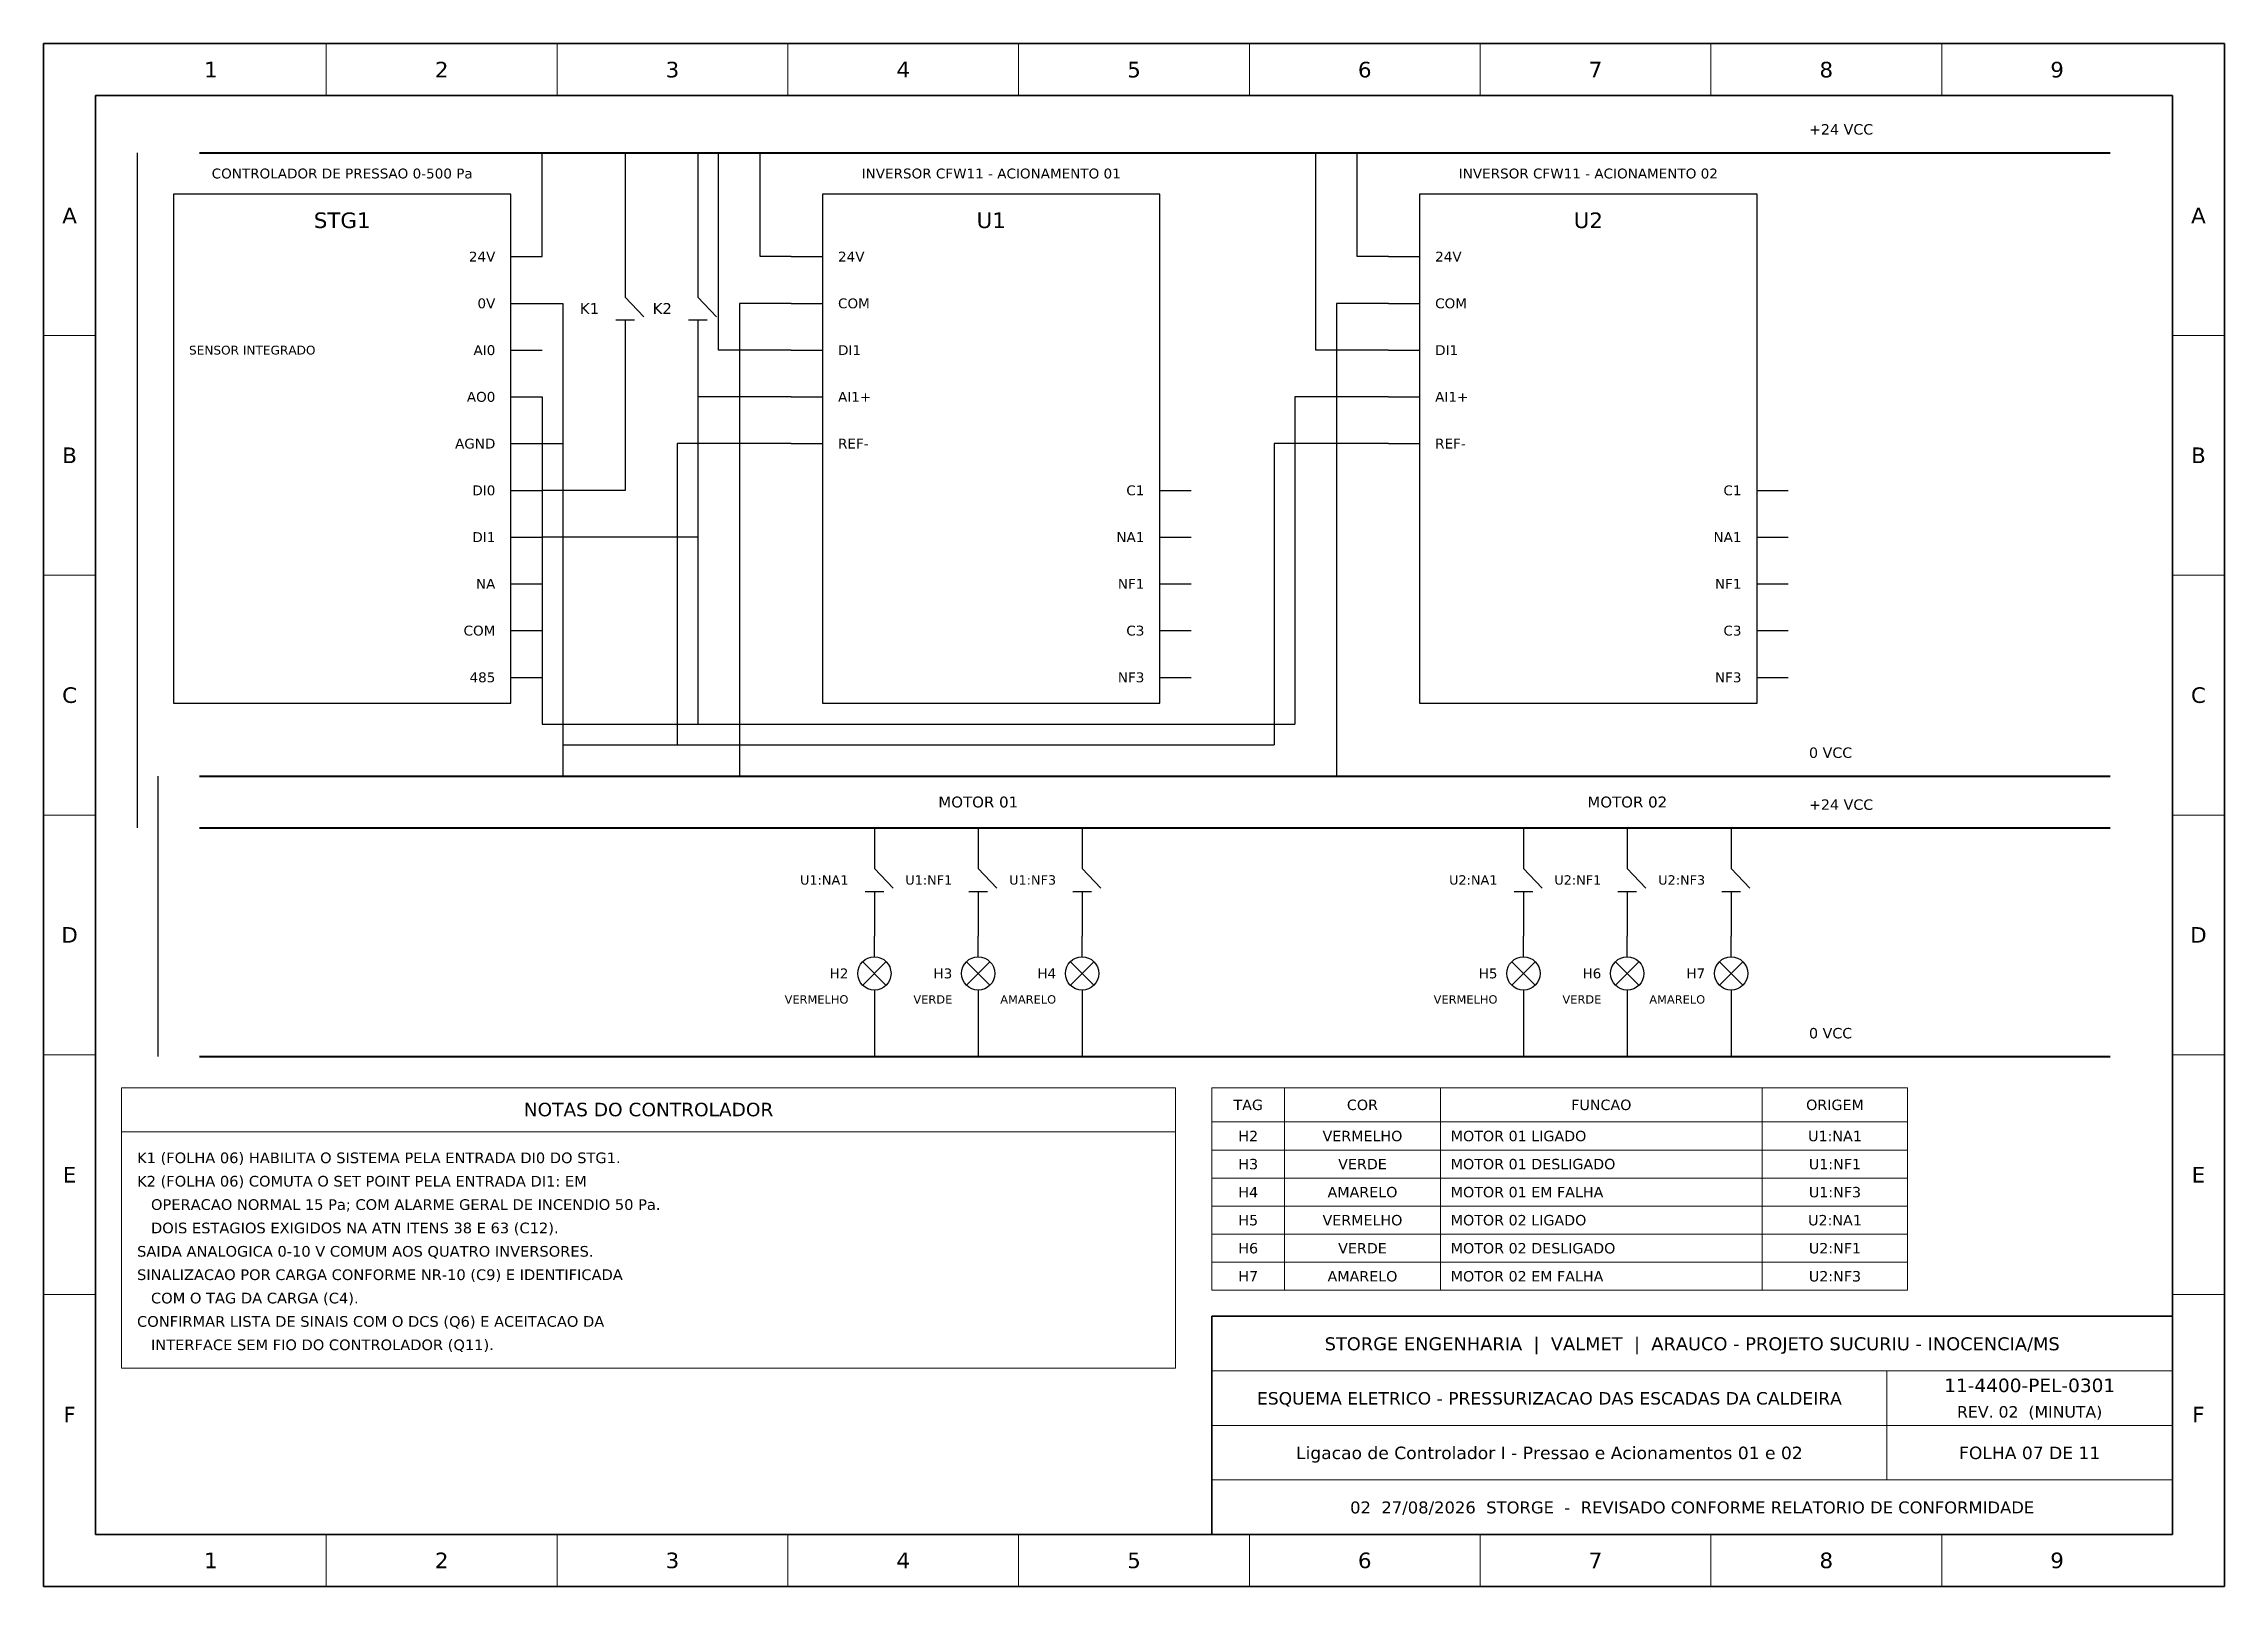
# Model space of a CAD drawing. Header units: millimetres. Extents: x 0 to 420, y 0 to 297.
import ezdxf
from ezdxf.enums import TextEntityAlignment as Align

# ---------------------------------------------------------------- set-up
doc = ezdxf.new("R2010")
doc.units = ezdxf.units.MM
doc.header["$LTSCALE"] = 4
for name, color, linetype in [('CARIMBO', 7, 'Continuous'), ('ESQUEMA', 7, 'Continuous'), ('MOLDURA', 8, 'Continuous'), ('NOTAS', 7, 'Continuous'), ('TAGS', 1, 'Continuous'), ('TEXTO', 7, 'Continuous')]:
    doc.layers.add(name, color=color, linetype=linetype)
doc.styles.add('TXT', font='DejaVuSans.ttf')

msp = doc.modelspace()

# ---------------------------------------------------------------- linework, layer by layer
at = {"layer": 'CARIMBO', "lineweight": 18}
for p, q in [((225, 41.5), (410, 41.5)), ((355, 20.5), (355, 41.5)), ((225, 31), (410, 31)), ((225, 20.5), (410, 20.5))]:
    msp.add_line(p, q, dxfattribs=at)
at = {"layer": 'CARIMBO', "lineweight": 35}
msp.add_lwpolyline([(225, 10), (410, 10), (410, 52), (225, 52)], close=True, dxfattribs=at)
at = {"layer": 'ESQUEMA', "lineweight": 25}
for p, q in [((18, 276), (18, 146)), ((96, 256), (96, 276)), ((112, 276), (112, 251)), ((126, 276), (126, 251)), ((130, 238), (130, 276)), ((138, 256), (138, 276)), ((245, 238), (245, 276)), ((253, 256), (253, 276)), ((90, 256), (96, 256)), ((144, 256), (138, 256)), ((144, 256), (150, 256)), ((259, 256), (253, 256)), ((259, 256), (265, 256)), ((112, 251), (112, 248.2)), ((112, 248.2), (115.6, 244.4)), ((126, 251), (126, 248.2)), ((126, 248.2), (129.6, 244.4)), ((90, 247), (96, 247)), ((96, 247), (100, 247)), ((100, 247), (100, 156)), ((110.2, 243.8), (113.8, 243.8)), ((112, 243.8), (112, 241)), ((124.2, 243.8), (127.8, 243.8)), ((126, 243.8), (126, 241)), ((144, 247), (134, 247)), ((134, 247), (134, 156)), ((144, 247), (150, 247)), ((259, 247), (249, 247)), ((249, 247), (249, 156)), ((259, 247), (265, 247)), ((112, 241), (112, 211)), ((126, 241), (126, 202)), ((90, 238), (96, 238)), ((144, 238), (130, 238)), ((144, 238), (150, 238)), ((259, 238), (245, 238)), ((259, 238), (265, 238)), ((90, 229), (96, 229)), ((96, 229), (96, 166)), ((144, 229), (126, 229)), ((126, 229), (126, 166)), ((144, 229), (150, 229)), ((259, 229), (241, 229)), ((241, 229), (241, 166)), ((259, 229), (265, 229)), ((90, 220), (96, 220)), ((96, 220), (100, 220)), ((100, 220), (100, 162)), ((144, 220), (122, 220)), ((122, 220), (122, 162)), ((144, 220), (150, 220)), ((259, 220), (237, 220)), ((237, 220), (237, 162)), ((259, 220), (265, 220)), ((90, 211), (96, 211)), ((112, 211), (96, 211)), ((215, 211), (221, 211)), ((330, 211), (336, 211)), ((90, 202), (96, 202)), ((126, 202), (96, 202)), ((215, 202), (221, 202)), ((330, 202), (336, 202)), ((90, 193), (96, 193)), ((215, 193), (221, 193)), ((330, 193), (336, 193)), ((90, 184), (96, 184)), ((215, 184), (221, 184)), ((330, 184), (336, 184)), ((90, 175), (96, 175)), ((215, 175), (221, 175)), ((330, 175), (336, 175)), ((96, 166), (241, 166)), ((100, 162), (237, 162)), ((22, 156), (22, 102)), ((160, 146), (160, 141)), ((180, 146), (180, 141)), ((200, 146), (200, 141)), ((285, 146), (285, 141)), ((305, 146), (305, 141)), ((325, 146), (325, 141)), ((160, 141), (160, 138.2)), ((180, 141), (180, 138.2)), ((200, 141), (200, 138.2)), ((285, 141), (285, 138.2)), ((305, 141), (305, 138.2)), ((325, 141), (325, 138.2)), ((160, 138.2), (163.6, 134.4)), ((180, 138.2), (183.6, 134.4)), ((200, 138.2), (203.6, 134.4)), ((285, 138.2), (288.6, 134.4)), ((305, 138.2), (308.6, 134.4)), ((325, 138.2), (328.6, 134.4)), ((158.2, 133.8), (161.8, 133.8)), ((160, 133.8), (160, 131)), ((160, 131), (160, 125.2)), ((178.2, 133.8), (181.8, 133.8)), ((180, 133.8), (180, 131)), ((180, 131), (180, 125.2)), ((198.2, 133.8), (201.8, 133.8)), ((200, 133.8), (200, 131)), ((200, 131), (200, 125.2)), ((283.2, 133.8), (286.8, 133.8)), ((285, 133.8), (285, 131)), ((285, 131), (285, 125.2)), ((303.2, 133.8), (306.8, 133.8)), ((305, 133.8), (305, 131)), ((305, 131), (305, 125.2)), ((323.2, 133.8), (326.8, 133.8)), ((325, 133.8), (325, 131)), ((325, 131), (325, 125.2)), ((160, 121.2), (160, 125.2)), ((180, 121.2), (180, 125.2)), ((200, 121.2), (200, 125.2)), ((285, 121.2), (285, 125.2)), ((305, 121.2), (305, 125.2)), ((325, 121.2), (325, 125.2)), ((160, 114.8), (160, 110.8)), ((180, 114.8), (180, 110.8)), ((200, 114.8), (200, 110.8)), ((285, 114.8), (285, 110.8)), ((305, 114.8), (305, 110.8)), ((325, 114.8), (325, 110.8)), ((160, 110.8), (160, 102)), ((180, 110.8), (180, 102)), ((200, 110.8), (200, 102)), ((285, 110.8), (285, 102)), ((305, 110.8), (305, 102)), ((325, 110.8), (325, 102))]:
    msp.add_line(p, q, dxfattribs=at)
at = {"layer": 'ESQUEMA', "lineweight": 40}
for p, q in [((30, 276), (398, 276)), ((30, 156), (398, 156)), ((30, 146), (398, 146)), ((30, 102), (398, 102))]:
    msp.add_line(p, q, dxfattribs=at)
at = {"layer": 'ESQUEMA', "lineweight": 13}
for p, q in [((157.7, 115.7), (162.3, 120.3)), ((157.7, 120.3), (162.3, 115.7)), ((177.7, 115.7), (182.3, 120.3)), ((177.7, 120.3), (182.3, 115.7)), ((197.7, 115.7), (202.3, 120.3)), ((197.7, 120.3), (202.3, 115.7)), ((282.7, 115.7), (287.3, 120.3)), ((282.7, 120.3), (287.3, 115.7)), ((302.7, 115.7), (307.3, 120.3)), ((302.7, 120.3), (307.3, 115.7)), ((322.7, 115.7), (327.3, 120.3)), ((322.7, 120.3), (327.3, 115.7))]:
    msp.add_line(p, q, dxfattribs=at)
at = {"layer": 'ESQUEMA', "lineweight": 25}
for points in [[(25, 170), (90, 170), (90, 268), (25, 268)], [(150, 170), (215, 170), (215, 268), (150, 268)], [(265, 170), (330, 170), (330, 268), (265, 268)]]:
    msp.add_lwpolyline(points, close=True, dxfattribs=at)
for centre in [(160, 118), (180, 118), (200, 118), (285, 118), (305, 118), (325, 118)]:
    msp.add_circle(centre, 3.2, dxfattribs=at)
at = {"layer": 'MOLDURA', "lineweight": 18}
for p, q in [((54.44, 287), (54.44, 297)), ((98.89, 287), (98.89, 297)), ((143.33, 287), (143.33, 297)), ((187.78, 287), (187.78, 297)), ((232.22, 287), (232.22, 297)), ((276.67, 287), (276.67, 297)), ((321.11, 287), (321.11, 297)), ((365.56, 287), (365.56, 297)), ((0, 240.83), (10, 240.83)), ((410, 240.83), (420, 240.83)), ((0, 194.67), (10, 194.67)), ((410, 194.67), (420, 194.67)), ((0, 148.5), (10, 148.5)), ((410, 148.5), (420, 148.5)), ((0, 102.33), (10, 102.33)), ((410, 102.33), (420, 102.33)), ((239, 57), (239, 96)), ((269, 57), (269, 96)), ((331, 57), (331, 96)), ((225, 89.4), (359, 89.4)), ((15, 87.5), (218, 87.5)), ((0, 56.17), (10, 56.17)), ((410, 56.17), (420, 56.17)), ((54.44, 0), (54.44, 10)), ((98.89, 0), (98.89, 10)), ((143.33, 0), (143.33, 10)), ((187.78, 0), (187.78, 10)), ((232.22, 0), (232.22, 10)), ((276.67, 0), (276.67, 10)), ((321.11, 0), (321.11, 10)), ((365.56, 0), (365.56, 10))]:
    msp.add_line(p, q, dxfattribs=at)
at = {"layer": 'MOLDURA', "lineweight": 13}
for p, q in [((225, 84), (359, 84)), ((225, 78.6), (359, 78.6)), ((225, 73.2), (359, 73.2)), ((225, 67.8), (359, 67.8)), ((225, 62.4), (359, 62.4))]:
    msp.add_line(p, q, dxfattribs=at)
at = {"layer": 'MOLDURA', "lineweight": 35}
for points in [[(0, 0), (420, 0), (420, 297), (0, 297)], [(10, 10), (410, 10), (410, 287), (10, 287)]]:
    msp.add_lwpolyline(points, close=True, dxfattribs=at)
at = {"layer": 'MOLDURA', "lineweight": 18}
for points in [[(15, 42), (218, 42), (218, 96), (15, 96)], [(225, 57), (359, 57), (359, 96), (225, 96)]]:
    msp.add_lwpolyline(points, close=True, dxfattribs=at)

# ---------------------------------------------------------------- texts
at = {"layer": 'CARIMBO', "style": 'TXT'}
for s, height, p in [('STORGE ENGENHARIA  |  VALMET  |  ARAUCO - PROJETO SUCURIU - INOCENCIA/MS', 2.5, (317.5, 46.7)), ('11-4400-PEL-0301', 2.6, (382.5, 38.7)), ('ESQUEMA ELETRICO - PRESSURIZACAO DAS ESCADAS DA CALDEIRA', 2.4, (290, 36.2)), ('REV. 02  (MINUTA)', 2.2, (382.5, 33.6)), ('Ligacao de Controlador I - Pressao e Acionamentos 01 e 02', 2.4, (290, 25.7)), ('FOLHA 07 DE 11', 2.4, (382.5, 25.7)), ('02  27/08/2026  STORGE  -  REVISADO CONFORME RELATORIO DE CONFORMIDADE', 2.3, (317.5, 15.2))]:
    msp.add_text(s, height=height, dxfattribs=at).set_placement(p, align=Align.MIDDLE_CENTER)
at = {"layer": 'MOLDURA', "style": 'TXT'}
for s, p in [('1', (32.22, 292)), ('2', (76.67, 292)), ('3', (121.11, 292)), ('4', (165.56, 292)), ('5', (210, 292)), ('6', (254.44, 292)), ('7', (298.89, 292)), ('8', (343.33, 292)), ('9', (387.78, 292)), ('A', (5, 263.92)), ('A', (415, 263.92)), ('B', (5, 217.75)), ('B', (415, 217.75)), ('C', (5, 171.58)), ('C', (415, 171.58)), ('D', (5, 125.42)), ('D', (415, 125.42)), ('E', (5, 79.25)), ('E', (415, 79.25)), ('F', (5, 33.08)), ('F', (415, 33.08)), ('1', (32.22, 5)), ('2', (76.67, 5)), ('3', (121.11, 5)), ('4', (165.56, 5)), ('5', (210, 5)), ('6', (254.44, 5)), ('7', (298.89, 5)), ('8', (343.33, 5)), ('9', (387.78, 5))]:
    msp.add_text(s, height=3, dxfattribs=at).set_placement(p, align=Align.MIDDLE_CENTER)
at = {"layer": 'NOTAS', "style": 'TXT'}
for s, p in [('K1 (FOLHA 06) HABILITA O SISTEMA PELA ENTRADA DI0 DO STG1.', (18, 82.5)), ('K2 (FOLHA 06) COMUTA O SET POINT PELA ENTRADA DI1: EM', (18, 78)), ('   OPERACAO NORMAL 15 Pa; COM ALARME GERAL DE INCENDIO 50 Pa.', (18, 73.5)), ('   DOIS ESTAGIOS EXIGIDOS NA ATN ITENS 38 E 63 (C12).', (18, 69)), ('SAIDA ANALOGICA 0-10 V COMUM AOS QUATRO INVERSORES.', (18, 64.5)), ('SINALIZACAO POR CARGA CONFORME NR-10 (C9) E IDENTIFICADA', (18, 60)), ('   COM O TAG DA CARGA (C4).', (18, 55.5)), ('CONFIRMAR LISTA DE SINAIS COM O DCS (Q6) E ACEITACAO DA', (18, 51)), ('   INTERFACE SEM FIO DO CONTROLADOR (Q11).', (18, 46.5))]:
    msp.add_text(s, height=2.05, dxfattribs=at).set_placement(p, align=Align.MIDDLE_LEFT)
at = {"layer": 'TAGS', "style": 'TXT'}
for s, p in [('+24 VCC', (340, 280.5)), ('0 VCC', (340, 160.5)), ('+24 VCC', (340, 150.5)), ('0 VCC', (340, 106.5))]:
    msp.add_text(s, height=2, dxfattribs=at).set_placement(p, align=Align.MIDDLE_LEFT)
for s, height, p in [('STG1', 3, (57.5, 263)), ('U1', 3, (182.5, 263)), ('U2', 3, (297.5, 263)), ('MOTOR 01', 2.1, (180, 151)), ('MOTOR 02', 2.1, (305, 151))]:
    msp.add_text(s, height=height, dxfattribs=at).set_placement(p, align=Align.MIDDLE_CENTER)
for s, height, p in [('K1', 2.1, (107, 246)), ('K2', 2.1, (121, 246)), ('U1:NA1', 1.8, (155, 136)), ('U1:NF1', 1.8, (175, 136)), ('U1:NF3', 1.8, (195, 136)), ('U2:NA1', 1.8, (280, 136)), ('U2:NF1', 1.8, (300, 136)), ('U2:NF3', 1.8, (320, 136)), ('H2', 1.9, (155, 118)), ('H3', 1.9, (175, 118)), ('H4', 1.9, (195, 118)), ('H5', 1.9, (280, 118)), ('H6', 1.9, (300, 118)), ('H7', 1.9, (320, 118))]:
    msp.add_text(s, height=height, dxfattribs=at).set_placement(p, align=Align.MIDDLE_RIGHT)
at = {"layer": 'TEXTO', "style": 'TXT'}
for s, height, p in [('CONTROLADOR DE PRESSAO 0-500 Pa', 1.9, (57.5, 272)), ('INVERSOR CFW11 - ACIONAMENTO 01', 1.9, (182.5, 272)), ('INVERSOR CFW11 - ACIONAMENTO 02', 1.9, (297.5, 272)), ('NOTAS DO CONTROLADOR', 2.6, (116.5, 91.8)), ('TAG', 2, (232, 92.7)), ('COR', 2, (254, 92.7)), ('FUNCAO', 2, (300, 92.7)), ('ORIGEM', 2, (345, 92.7)), ('H2', 2, (232, 86.7)), ('VERMELHO', 2, (254, 86.7)), ('U1:NA1', 2, (345, 86.7)), ('H3', 2, (232, 81.3)), ('VERDE', 2, (254, 81.3)), ('U1:NF1', 2, (345, 81.3)), ('H4', 2, (232, 75.9)), ('AMARELO', 2, (254, 75.9)), ('U1:NF3', 2, (345, 75.9)), ('H5', 2, (232, 70.5)), ('VERMELHO', 2, (254, 70.5)), ('U2:NA1', 2, (345, 70.5)), ('H6', 2, (232, 65.1)), ('VERDE', 2, (254, 65.1)), ('U2:NF1', 2, (345, 65.1)), ('H7', 2, (232, 59.7)), ('AMARELO', 2, (254, 59.7)), ('U2:NF3', 2, (345, 59.7))]:
    msp.add_text(s, height=height, dxfattribs=at).set_placement(p, align=Align.MIDDLE_CENTER)
for s, height, p in [('24V', 1.9, (87, 256)), ('0V', 1.9, (87, 247)), ('AI0', 1.9, (87, 238)), ('AO0', 1.9, (87, 229)), ('AGND', 1.9, (87, 220)), ('DI0', 1.9, (87, 211)), ('C1', 1.9, (212, 211)), ('C1', 1.9, (327, 211)), ('DI1', 1.9, (87, 202)), ('NA1', 1.9, (212, 202)), ('NA1', 1.9, (327, 202)), ('NA', 1.9, (87, 193)), ('NF1', 1.9, (212, 193)), ('NF1', 1.9, (327, 193)), ('COM', 1.9, (87, 184)), ('C3', 1.9, (212, 184)), ('C3', 1.9, (327, 184)), ('485', 1.9, (87, 175)), ('NF3', 1.9, (212, 175)), ('NF3', 1.9, (327, 175)), ('VERMELHO', 1.6, (155, 113)), ('VERDE', 1.6, (175, 113)), ('AMARELO', 1.6, (195, 113)), ('VERMELHO', 1.6, (280, 113)), ('VERDE', 1.6, (300, 113)), ('AMARELO', 1.6, (320, 113))]:
    msp.add_text(s, height=height, dxfattribs=at).set_placement(p, align=Align.MIDDLE_RIGHT)
for s, height, p in [('24V', 1.9, (153, 256)), ('24V', 1.9, (268, 256)), ('COM', 1.9, (153, 247)), ('COM', 1.9, (268, 247)), ('SENSOR INTEGRADO', 1.7, (28, 238)), ('DI1', 1.9, (153, 238)), ('DI1', 1.9, (268, 238)), ('AI1+', 1.9, (153, 229)), ('AI1+', 1.9, (268, 229)), ('REF-', 1.9, (153, 220)), ('REF-', 1.9, (268, 220)), ('MOTOR 01 LIGADO', 2, (271, 86.7)), ('MOTOR 01 DESLIGADO', 2, (271, 81.3)), ('MOTOR 01 EM FALHA', 2, (271, 75.9)), ('MOTOR 02 LIGADO', 2, (271, 70.5)), ('MOTOR 02 DESLIGADO', 2, (271, 65.1)), ('MOTOR 02 EM FALHA', 2, (271, 59.7))]:
    msp.add_text(s, height=height, dxfattribs=at).set_placement(p, align=Align.MIDDLE_LEFT)

doc.saveas('drawing.dxf')
